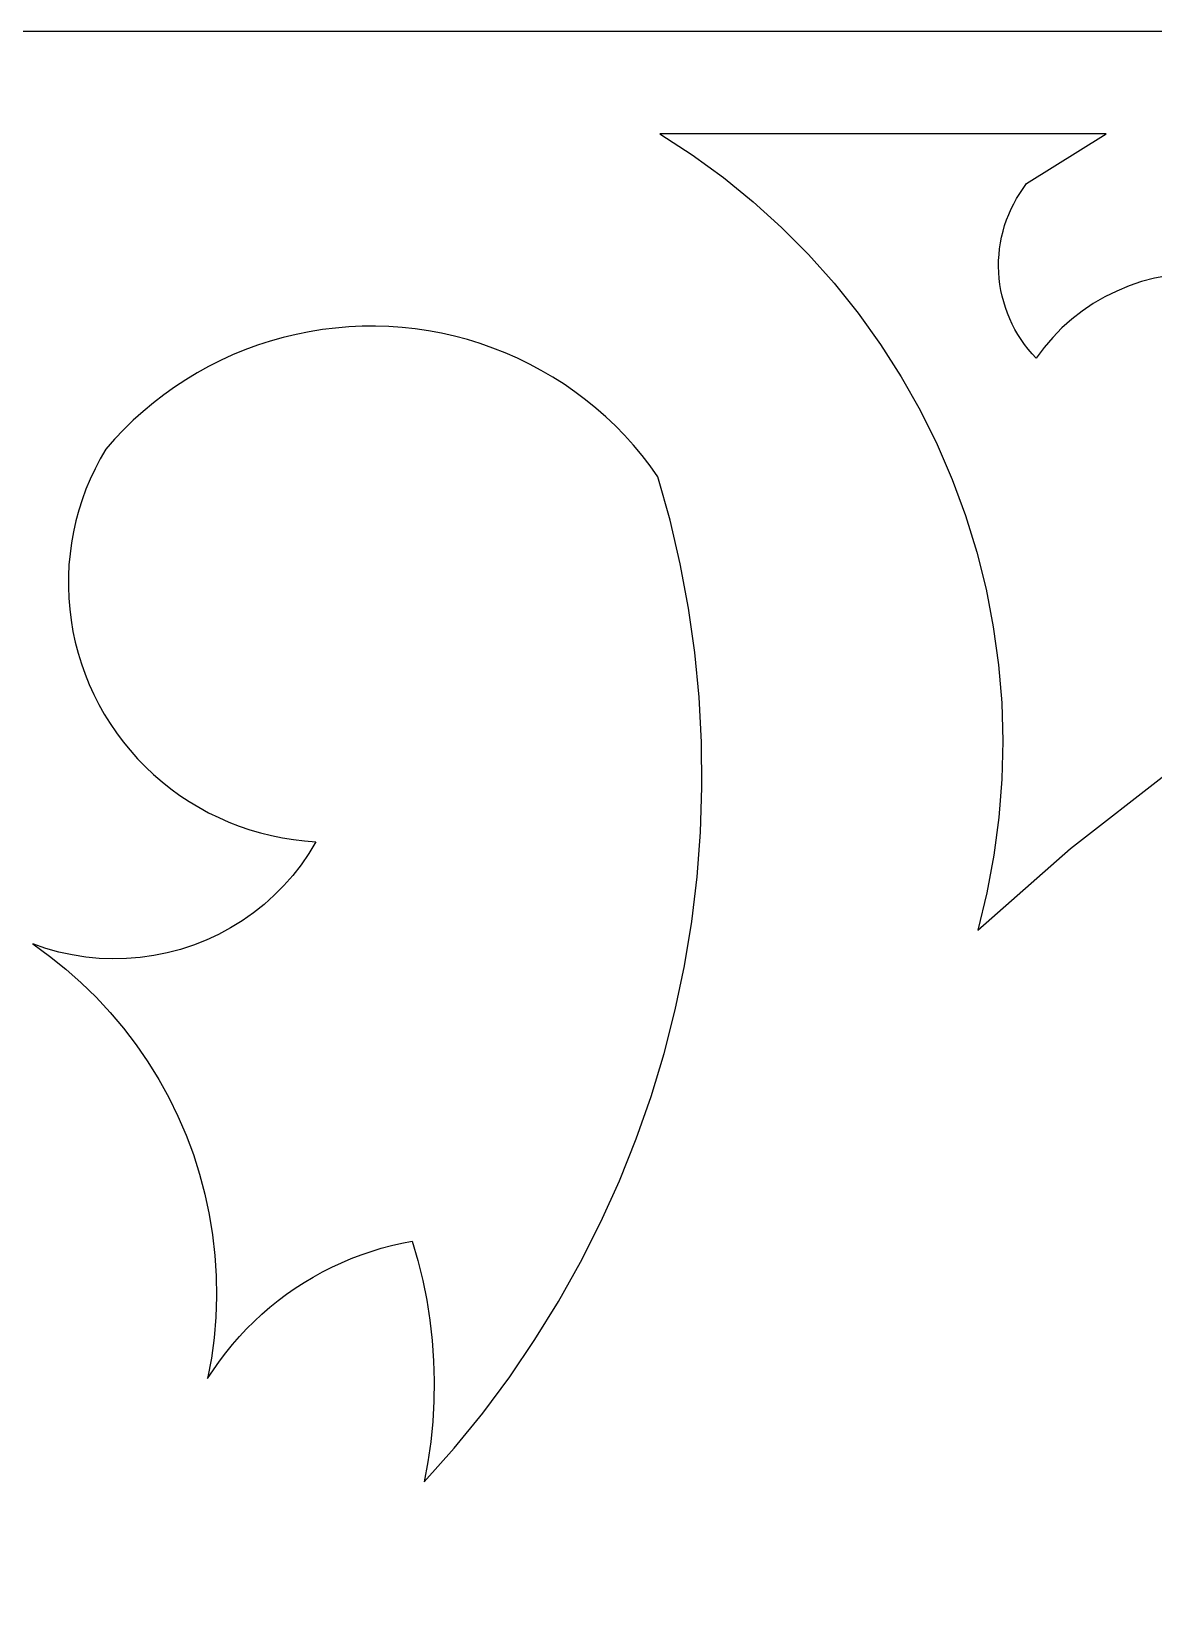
# Model space of a CAD drawing. Header units: centimetres. Extents: x -2.18 to 2.18, y -4.26 to 4.26.
# Drawn here: x -0.723 to 0.701, y 2.28 to 4.261 of the extents above; entities that cross this region are included whole.
import ezdxf

# ---------------------------------------------------------------- set-up
doc = ezdxf.new("R2010")
doc.units = ezdxf.units.CM
doc.header["$MEASUREMENT"] = 0
doc.layers.add('Layer 1', color=7, linetype='Continuous')

msp = doc.modelspace()

# ---------------------------------------------------------------- linework, layer by layer
at = {"layer": 'Layer 1', "color": 242}
for points, knots in [([(2.17582, -4.26054), (2.17582, -4.26054), (2.17582, 4.26053), (2.17582, 4.26053), (2.17582, 4.26053), (2.17582, 4.26053), (-2.17581, 4.26053), (-2.17581, 4.26053), (-2.17581, 4.26053), (-2.17581, 4.26053), (-2.17581, -4.26054), (-2.17581, -4.26054), (-2.17581, -4.26054), (-2.17581, -4.26054), (2.17582, -4.26054), (2.17582, -4.26054)], [0, 0, 0, 0, 0.2, 0.2, 0.2, 0.2, 0.4, 0.4, 0.4, 0.4, 0.6, 0.6, 0.6, 0.6, 1, 1, 1, 1]), ([(0.71875, 3.32085), (0.71875, 3.32085), (0.59518, 3.22433), (0.59518, 3.22433), (0.59518, 3.22433), (0.59518, 3.22433), (0.4774, 3.12094), (0.4774, 3.12094), (0.4774, 3.12094), (0.4774, 3.12094), (0.48896, 3.16818), (0.48896, 3.16818), (0.48896, 3.16818), (0.48896, 3.16818), (0.49792, 3.21587), (0.49792, 3.21587), (0.49792, 3.21587), (0.49792, 3.21587), (0.5043, 3.26389), (0.5043, 3.26389), (0.5043, 3.26389), (0.5043, 3.26389), (0.50811, 3.31214), (0.50811, 3.31214), (0.50811, 3.31214), (0.50811, 3.31214), (0.50929, 3.36054), (0.50929, 3.36054), (0.50929, 3.36054), (0.50929, 3.36054), (0.50785, 3.40895), (0.50785, 3.40895), (0.50785, 3.40895), (0.50785, 3.40895), (0.5038, 3.45729), (0.5038, 3.45729), (0.5038, 3.45729), (0.5038, 3.45729), (0.49714, 3.50545), (0.49714, 3.50545), (0.49714, 3.50545), (0.49714, 3.50545), (0.48787, 3.55319), (0.48787, 3.55319), (0.48787, 3.55319), (0.48787, 3.55319), (0.47608, 3.60026), (0.47608, 3.60026), (0.47608, 3.60026), (0.47608, 3.60026), (0.46179, 3.64658), (0.46179, 3.64658), (0.46179, 3.64658), (0.46179, 3.64658), (0.44504, 3.69204), (0.44504, 3.69204), (0.44504, 3.69204), (0.44504, 3.69204), (0.42586, 3.73655), (0.42586, 3.73655), (0.42586, 3.73655), (0.42586, 3.73655), (0.40428, 3.78002), (0.40428, 3.78002), (0.40428, 3.78002), (0.40428, 3.78002), (0.38037, 3.82234), (0.38037, 3.82234), (0.38037, 3.82234), (0.38037, 3.82234), (0.35412, 3.86342), (0.35412, 3.86342), (0.35412, 3.86342), (0.35412, 3.86342), (0.32571, 3.90304), (0.32571, 3.90304), (0.32571, 3.90304), (0.32571, 3.90304), (0.29526, 3.94103), (0.29526, 3.94103), (0.29526, 3.94103), (0.29526, 3.94103), (0.26287, 3.97729), (0.26287, 3.97729), (0.26287, 3.97729), (0.26287, 3.97729), (0.22858, 4.01176), (0.22858, 4.01176), (0.22858, 4.01176), (0.22858, 4.01176), (0.19249, 4.04438), (0.19249, 4.04438), (0.19249, 4.04438), (0.19249, 4.04438), (0.15468, 4.07506), (0.15468, 4.07506), (0.15468, 4.07506), (0.15468, 4.07506), (0.1152, 4.10373), (0.1152, 4.10373), (0.1152, 4.10373), (0.1152, 4.10373), (0.07414, 4.13032), (0.07414, 4.13032), (0.07414, 4.13032), (0.07414, 4.13032), (0.64045, 4.13032), (0.64045, 4.13032), (0.64045, 4.13032), (0.64045, 4.13032), (0.53941, 4.06748), (0.53941, 4.06748), (0.53941, 4.06748), (0.53941, 4.06748), (0.53484, 4.06134), (0.53484, 4.06134), (0.53484, 4.06134), (0.53484, 4.06134), (0.53061, 4.05503), (0.53061, 4.05503), (0.53061, 4.05503), (0.53061, 4.05503), (0.52667, 4.04856), (0.52667, 4.04856), (0.52667, 4.04856), (0.52667, 4.04856), (0.52302, 4.04194), (0.52302, 4.04194), (0.52302, 4.04194), (0.52302, 4.04194), (0.51967, 4.03518), (0.51967, 4.03518), (0.51967, 4.03518), (0.51967, 4.03518), (0.51665, 4.02828), (0.51665, 4.02828), (0.51665, 4.02828), (0.51665, 4.02828), (0.51392, 4.02128), (0.51392, 4.02128), (0.51392, 4.02128), (0.51392, 4.02128), (0.51152, 4.01416), (0.51152, 4.01416), (0.51152, 4.01416), (0.51152, 4.01416), (0.50942, 4.00694), (0.50942, 4.00694), (0.50942, 4.00694), (0.50942, 4.00694), (0.50768, 3.99963), (0.50768, 3.99963), (0.50768, 3.99963), (0.50768, 3.99963), (0.50624, 3.99225), (0.50624, 3.99225), (0.50624, 3.99225), (0.50624, 3.99225), (0.50512, 3.9848), (0.50512, 3.9848), (0.50512, 3.9848), (0.50512, 3.9848), (0.50436, 3.9773), (0.50436, 3.9773), (0.50436, 3.9773), (0.50436, 3.9773), (0.5039, 3.96975), (0.5039, 3.96975), (0.5039, 3.96975), (0.5039, 3.96975), (0.5038, 3.96216), (0.5038, 3.96216), (0.5038, 3.96216), (0.5038, 3.96216), (0.50407, 3.95455), (0.50407, 3.95455), (0.50407, 3.95455), (0.50407, 3.95455), (0.50462, 3.94697), (0.50462, 3.94697), (0.50462, 3.94697), (0.50462, 3.94697), (0.50554, 3.93945), (0.50554, 3.93945), (0.50554, 3.93945), (0.50554, 3.93945), (0.50683, 3.93198), (0.50683, 3.93198), (0.50683, 3.93198), (0.50683, 3.93198), (0.5084, 3.92461), (0.5084, 3.92461), (0.5084, 3.92461), (0.5084, 3.92461), (0.51031, 3.91732), (0.51031, 3.91732), (0.51031, 3.91732), (0.51031, 3.91732), (0.51254, 3.91013), (0.51254, 3.91013), (0.51254, 3.91013), (0.51254, 3.91013), (0.51507, 3.90306), (0.51507, 3.90306), (0.51507, 3.90306), (0.51507, 3.90306), (0.51793, 3.8961), (0.51793, 3.8961), (0.51793, 3.8961), (0.51793, 3.8961), (0.52111, 3.88928), (0.52111, 3.88928), (0.52111, 3.88928), (0.52111, 3.88928), (0.52456, 3.8826), (0.52456, 3.8826), (0.52456, 3.8826), (0.52456, 3.8826), (0.52834, 3.87608), (0.52834, 3.87608), (0.52834, 3.87608), (0.52834, 3.87608), (0.53238, 3.8697), (0.53238, 3.8697), (0.53238, 3.8697), (0.53238, 3.8697), (0.53672, 3.86351), (0.53672, 3.86351), (0.53672, 3.86351), (0.53672, 3.86351), (0.54135, 3.85751), (0.54135, 3.85751), (0.54135, 3.85751), (0.54135, 3.85751), (0.54627, 3.85169), (0.54627, 3.85169), (0.54627, 3.85169), (0.54627, 3.85169), (0.55147, 3.84607), (0.55147, 3.84607), (0.55147, 3.84607), (0.55147, 3.84607), (0.56151, 3.85959), (0.56151, 3.85959), (0.56151, 3.85959), (0.56151, 3.85959), (0.57245, 3.87236), (0.57245, 3.87236), (0.57245, 3.87236), (0.57245, 3.87236), (0.58421, 3.88435), (0.58421, 3.88435), (0.58421, 3.88435), (0.58421, 3.88435), (0.59673, 3.89551), (0.59673, 3.89551), (0.59673, 3.89551), (0.59673, 3.89551), (0.60996, 3.90582), (0.60996, 3.90582), (0.60996, 3.90582), (0.60996, 3.90582), (0.62389, 3.91523), (0.62389, 3.91523), (0.62389, 3.91523), (0.62389, 3.91523), (0.63847, 3.9237), (0.63847, 3.9237), (0.63847, 3.9237), (0.63847, 3.9237), (0.65365, 3.93121), (0.65365, 3.93121), (0.65365, 3.93121), (0.65365, 3.93121), (0.66929, 3.93768), (0.66929, 3.93768), (0.66929, 3.93768), (0.66929, 3.93768), (0.68528, 3.94306), (0.68528, 3.94306), (0.68528, 3.94306), (0.68528, 3.94306), (0.70157, 3.94737), (0.70157, 3.94737), (0.70157, 3.94737), (0.70157, 3.94737), (0.71813, 3.95057), (0.71813, 3.95057), (0.71813, 3.95057), (0.71813, 3.95057), (0.73481, 3.95267), (0.73481, 3.95267), (0.73481, 3.95267), (0.73481, 3.95267), (0.75166, 3.95364), (0.75166, 3.95364), (0.75166, 3.95364), (0.75166, 3.95364), (0.76855, 3.95349), (0.76855, 3.95349), (0.76855, 3.95349), (0.76855, 3.95349), (0.78546, 3.95221), (0.78546, 3.95221), (0.78546, 3.95221), (0.78546, 3.95221), (0.80225, 3.94979), (0.80225, 3.94979), (0.80225, 3.94979), (0.80225, 3.94979), (0.81877, 3.94627), (0.81877, 3.94627), (0.81877, 3.94627), (0.81877, 3.94627), (0.835, 3.94166), (0.835, 3.94166), (0.835, 3.94166), (0.835, 3.94166), (0.85083, 3.93599), (0.85083, 3.93599), (0.85083, 3.93599), (0.85083, 3.93599), (0.86627, 3.92928), (0.86627, 3.92928), (0.86627, 3.92928), (0.86627, 3.92928), (0.88121, 3.92155), (0.88121, 3.92155), (0.88121, 3.92155), (0.88121, 3.92155), (0.89563, 3.91282), (0.89563, 3.91282), (0.89563, 3.91282), (0.89563, 3.91282), (0.90946, 3.90311), (0.90946, 3.90311), (0.90946, 3.90311), (0.90946, 3.90311), (0.9226, 3.88426), (0.9226, 3.88426), (0.9226, 3.88426), (0.9226, 3.88426), (0.93449, 3.86469), (0.93449, 3.86469), (0.93449, 3.86469), (0.93449, 3.86469), (0.94506, 3.84444), (0.94506, 3.84444), (0.94506, 3.84444), (0.94506, 3.84444), (0.95433, 3.82361), (0.95433, 3.82361), (0.95433, 3.82361), (0.95433, 3.82361), (0.96224, 3.80223), (0.96224, 3.80223), (0.96224, 3.80223), (0.96224, 3.80223), (0.96878, 3.78038), (0.96878, 3.78038), (0.96878, 3.78038), (0.96878, 3.78038), (0.97393, 3.75812), (0.97393, 3.75812), (0.97393, 3.75812), (0.97393, 3.75812), (0.97765, 3.73551), (0.97765, 3.73551), (0.97765, 3.73551), (0.97765, 3.73551), (0.97991, 3.71271), (0.97991, 3.71271), (0.97991, 3.71271), (0.97991, 3.71271), (0.9807, 3.68989), (0.9807, 3.68989), (0.9807, 3.68989), (0.9807, 3.68989), (0.98005, 3.6671), (0.98005, 3.6671), (0.98005, 3.6671), (0.98005, 3.6671), (0.97794, 3.64443), (0.97794, 3.64443), (0.97794, 3.64443), (0.97794, 3.64443), (0.9744, 3.62193), (0.9744, 3.62193), (0.9744, 3.62193), (0.9744, 3.62193), (0.9694, 3.59968), (0.9694, 3.59968), (0.9694, 3.59968), (0.9694, 3.59968), (0.963, 3.57774), (0.963, 3.57774), (0.963, 3.57774), (0.963, 3.57774), (0.95518, 3.55618), (0.95518, 3.55618), (0.95518, 3.55618), (0.95518, 3.55618), (0.94602, 3.53517), (0.94602, 3.53517), (0.94602, 3.53517), (0.94602, 3.53517), (0.93554, 3.51482), (0.93554, 3.51482), (0.93554, 3.51482), (0.93554, 3.51482), (0.92378, 3.49522), (0.92378, 3.49522), (0.92378, 3.49522), (0.92378, 3.49522), (0.91084, 3.4764), (0.91084, 3.4764), (0.91084, 3.4764), (0.91084, 3.4764), (0.89671, 3.45844), (0.89671, 3.45844), (0.89671, 3.45844), (0.89671, 3.45844), (0.88147, 3.44138), (0.88147, 3.44138), (0.88147, 3.44138), (0.88147, 3.44138), (0.86515, 3.42527), (0.86515, 3.42527), (0.86515, 3.42527), (0.86515, 3.42527), (0.84774, 3.41018), (0.84774, 3.41018), (0.84774, 3.41018), (0.84774, 3.41018), (0.71875, 3.32085), (0.71875, 3.32085)], [0, 0, 0, 0, 0.0090909, 0.0090909, 0.0090909, 0.0090909, 0.0181818, 0.0181818, 0.0181818, 0.0181818, 0.0272727, 0.0272727, 0.0272727, 0.0272727, 0.0363636, 0.0363636, 0.0363636, 0.0363636, 0.0454545, 0.0454545, 0.0454545, 0.0454545, 0.0545455, 0.0545455, 0.0545455, 0.0545455, 0.0636364, 0.0636364, 0.0636364, 0.0636364, 0.0727273, 0.0727273, 0.0727273, 0.0727273, 0.0818182, 0.0818182, 0.0818182, 0.0818182, 0.0909091, 0.0909091, 0.0909091, 0.0909091, 0.1, 0.1, 0.1, 0.1, 0.1090909, 0.1090909, 0.1090909, 0.1090909, 0.1181818, 0.1181818, 0.1181818, 0.1181818, 0.1272727, 0.1272727, 0.1272727, 0.1272727, 0.1363636, 0.1363636, 0.1363636, 0.1363636, 0.1454545, 0.1454545, 0.1454545, 0.1454545, 0.1545455, 0.1545455, 0.1545455, 0.1545455, 0.1636364, 0.1636364, 0.1636364, 0.1636364, 0.1727273, 0.1727273, 0.1727273, 0.1727273, 0.1818182, 0.1818182, 0.1818182, 0.1818182, 0.1909091, 0.1909091, 0.1909091, 0.1909091, 0.2, 0.2, 0.2, 0.2, 0.2090909, 0.2090909, 0.2090909, 0.2090909, 0.2181818, 0.2181818, 0.2181818, 0.2181818, 0.2272727, 0.2272727, 0.2272727, 0.2272727, 0.2363636, 0.2363636, 0.2363636, 0.2363636, 0.2454545, 0.2454545, 0.2454545, 0.2454545, 0.2545455, 0.2545455, 0.2545455, 0.2545455, 0.2636364, 0.2636364, 0.2636364, 0.2636364, 0.2727273, 0.2727273, 0.2727273, 0.2727273, 0.2818182, 0.2818182, 0.2818182, 0.2818182, 0.2909091, 0.2909091, 0.2909091, 0.2909091, 0.3, 0.3, 0.3, 0.3, 0.3090909, 0.3090909, 0.3090909, 0.3090909, 0.3181818, 0.3181818, 0.3181818, 0.3181818, 0.3272727, 0.3272727, 0.3272727, 0.3272727, 0.3363636, 0.3363636, 0.3363636, 0.3363636, 0.3454545, 0.3454545, 0.3454545, 0.3454545, 0.3545455, 0.3545455, 0.3545455, 0.3545455, 0.3636364, 0.3636364, 0.3636364, 0.3636364, 0.3727273, 0.3727273, 0.3727273, 0.3727273, 0.3818182, 0.3818182, 0.3818182, 0.3818182, 0.3909091, 0.3909091, 0.3909091, 0.3909091, 0.4, 0.4, 0.4, 0.4, 0.4090909, 0.4090909, 0.4090909, 0.4090909, 0.4181818, 0.4181818, 0.4181818, 0.4181818, 0.4272727, 0.4272727, 0.4272727, 0.4272727, 0.4363636, 0.4363636, 0.4363636, 0.4363636, 0.4454545, 0.4454545, 0.4454545, 0.4454545, 0.4545455, 0.4545455, 0.4545455, 0.4545455, 0.4636364, 0.4636364, 0.4636364, 0.4636364, 0.4727273, 0.4727273, 0.4727273, 0.4727273, 0.4818182, 0.4818182, 0.4818182, 0.4818182, 0.4909091, 0.4909091, 0.4909091, 0.4909091, 0.5, 0.5, 0.5, 0.5, 0.5090909, 0.5090909, 0.5090909, 0.5090909, 0.5181818, 0.5181818, 0.5181818, 0.5181818, 0.5272727, 0.5272727, 0.5272727, 0.5272727, 0.5363636, 0.5363636, 0.5363636, 0.5363636, 0.5454545, 0.5454545, 0.5454545, 0.5454545, 0.5545455, 0.5545455, 0.5545455, 0.5545455, 0.5636364, 0.5636364, 0.5636364, 0.5636364, 0.5727273, 0.5727273, 0.5727273, 0.5727273, 0.5818182, 0.5818182, 0.5818182, 0.5818182, 0.5909091, 0.5909091, 0.5909091, 0.5909091, 0.6, 0.6, 0.6, 0.6, 0.6090909, 0.6090909, 0.6090909, 0.6090909, 0.6181818, 0.6181818, 0.6181818, 0.6181818, 0.6272727, 0.6272727, 0.6272727, 0.6272727, 0.6363636, 0.6363636, 0.6363636, 0.6363636, 0.6454545, 0.6454545, 0.6454545, 0.6454545, 0.6545455, 0.6545455, 0.6545455, 0.6545455, 0.6636364, 0.6636364, 0.6636364, 0.6636364, 0.6727273, 0.6727273, 0.6727273, 0.6727273, 0.6818182, 0.6818182, 0.6818182, 0.6818182, 0.6909091, 0.6909091, 0.6909091, 0.6909091, 0.7, 0.7, 0.7, 0.7, 0.7090909, 0.7090909, 0.7090909, 0.7090909, 0.7181818, 0.7181818, 0.7181818, 0.7181818, 0.7272727, 0.7272727, 0.7272727, 0.7272727, 0.7363636, 0.7363636, 0.7363636, 0.7363636, 0.7454545, 0.7454545, 0.7454545, 0.7454545, 0.7545455, 0.7545455, 0.7545455, 0.7545455, 0.7636364, 0.7636364, 0.7636364, 0.7636364, 0.7727273, 0.7727273, 0.7727273, 0.7727273, 0.7818182, 0.7818182, 0.7818182, 0.7818182, 0.7909091, 0.7909091, 0.7909091, 0.7909091, 0.8, 0.8, 0.8, 0.8, 0.8090909, 0.8090909, 0.8090909, 0.8090909, 0.8181818, 0.8181818, 0.8181818, 0.8181818, 0.8272727, 0.8272727, 0.8272727, 0.8272727, 0.8363636, 0.8363636, 0.8363636, 0.8363636, 0.8454545, 0.8454545, 0.8454545, 0.8454545, 0.8545455, 0.8545455, 0.8545455, 0.8545455, 0.8636364, 0.8636364, 0.8636364, 0.8636364, 0.8727273, 0.8727273, 0.8727273, 0.8727273, 0.8818182, 0.8818182, 0.8818182, 0.8818182, 0.8909091, 0.8909091, 0.8909091, 0.8909091, 0.9, 0.9, 0.9, 0.9, 0.9090909, 0.9090909, 0.9090909, 0.9090909, 0.9181818, 0.9181818, 0.9181818, 0.9181818, 0.9272727, 0.9272727, 0.9272727, 0.9272727, 0.9363636, 0.9363636, 0.9363636, 0.9363636, 0.9454545, 0.9454545, 0.9454545, 0.9454545, 0.9545455, 0.9545455, 0.9545455, 0.9545455, 0.9636364, 0.9636364, 0.9636364, 0.9636364, 0.9727273, 0.9727273, 0.9727273, 0.9727273, 0.9818182, 0.9818182, 0.9818182, 0.9818182, 1, 1, 1, 1]), ([(0.09352, 3.01977), (0.09352, 3.01977), (0.07943, 2.9646), (0.07943, 2.9646), (0.07943, 2.9646), (0.07943, 2.9646), (0.06291, 2.91005), (0.06291, 2.91005), (0.06291, 2.91005), (0.06291, 2.91005), (0.04405, 2.8562), (0.04405, 2.8562), (0.04405, 2.8562), (0.04405, 2.8562), (0.02283, 2.80314), (0.02283, 2.80314), (0.02283, 2.80314), (0.02283, 2.80314), (-0.00068, 2.75104), (-0.00068, 2.75104), (-0.00068, 2.75104), (-0.00068, 2.75104), (-0.0264, 2.70005), (-0.0264, 2.70005), (-0.0264, 2.70005), (-0.0264, 2.70005), (-0.05429, 2.65027), (-0.05429, 2.65027), (-0.05429, 2.65027), (-0.05429, 2.65027), (-0.08431, 2.60173), (-0.08431, 2.60173), (-0.08431, 2.60173), (-0.08431, 2.60173), (-0.1164, 2.55452), (-0.1164, 2.55452), (-0.1164, 2.55452), (-0.1164, 2.55452), (-0.15053, 2.5087), (-0.15053, 2.5087), (-0.15053, 2.5087), (-0.15053, 2.5087), (-0.18663, 2.46434), (-0.18663, 2.46434), (-0.18663, 2.46434), (-0.18663, 2.46434), (-0.22469, 2.42152), (-0.22469, 2.42152), (-0.22469, 2.42152), (-0.22469, 2.42152), (-0.22003, 2.44682), (-0.22003, 2.44682), (-0.22003, 2.44682), (-0.22003, 2.44682), (-0.21645, 2.4723), (-0.21645, 2.4723), (-0.21645, 2.4723), (-0.21645, 2.4723), (-0.21395, 2.4979), (-0.21395, 2.4979), (-0.21395, 2.4979), (-0.21395, 2.4979), (-0.21251, 2.52359), (-0.21251, 2.52359), (-0.21251, 2.52359), (-0.21251, 2.52359), (-0.21218, 2.54933), (-0.21218, 2.54933), (-0.21218, 2.54933), (-0.21218, 2.54933), (-0.2129, 2.57504), (-0.2129, 2.57504), (-0.2129, 2.57504), (-0.2129, 2.57504), (-0.21474, 2.6007), (-0.21474, 2.6007), (-0.21474, 2.6007), (-0.21474, 2.6007), (-0.21763, 2.62627), (-0.21763, 2.62627), (-0.21763, 2.62627), (-0.21763, 2.62627), (-0.22164, 2.6517), (-0.22164, 2.6517), (-0.22164, 2.6517), (-0.22164, 2.6517), (-0.22667, 2.67692), (-0.22667, 2.67692), (-0.22667, 2.67692), (-0.22667, 2.67692), (-0.23281, 2.70192), (-0.23281, 2.70192), (-0.23281, 2.70192), (-0.23281, 2.70192), (-0.23997, 2.72666), (-0.23997, 2.72666), (-0.23997, 2.72666), (-0.23997, 2.72666), (-0.25317, 2.7241), (-0.25317, 2.7241), (-0.25317, 2.7241), (-0.25317, 2.7241), (-0.26628, 2.72108), (-0.26628, 2.72108), (-0.26628, 2.72108), (-0.26628, 2.72108), (-0.27928, 2.71761), (-0.27928, 2.71761), (-0.27928, 2.71761), (-0.27928, 2.71761), (-0.29213, 2.71369), (-0.29213, 2.71369), (-0.29213, 2.71369), (-0.29213, 2.71369), (-0.30484, 2.70933), (-0.30484, 2.70933), (-0.30484, 2.70933), (-0.30484, 2.70933), (-0.31739, 2.70454), (-0.31739, 2.70454), (-0.31739, 2.70454), (-0.31739, 2.70454), (-0.32977, 2.6993), (-0.32977, 2.6993), (-0.32977, 2.6993), (-0.32977, 2.6993), (-0.34199, 2.69364), (-0.34199, 2.69364), (-0.34199, 2.69364), (-0.34199, 2.69364), (-0.35398, 2.68756), (-0.35398, 2.68756), (-0.35398, 2.68756), (-0.35398, 2.68756), (-0.36574, 2.68107), (-0.36574, 2.68107), (-0.36574, 2.68107), (-0.36574, 2.68107), (-0.37723, 2.67418), (-0.37723, 2.67418), (-0.37723, 2.67418), (-0.37723, 2.67418), (-0.3885, 2.6669), (-0.3885, 2.6669), (-0.3885, 2.6669), (-0.3885, 2.6669), (-0.3995, 2.65924), (-0.3995, 2.65924), (-0.3995, 2.65924), (-0.3995, 2.65924), (-0.41024, 2.65119), (-0.41024, 2.65119), (-0.41024, 2.65119), (-0.41024, 2.65119), (-0.42069, 2.64278), (-0.42069, 2.64278), (-0.42069, 2.64278), (-0.42069, 2.64278), (-0.43084, 2.634), (-0.43084, 2.634), (-0.43084, 2.634), (-0.43084, 2.634), (-0.44066, 2.62488), (-0.44066, 2.62488), (-0.44066, 2.62488), (-0.44066, 2.62488), (-0.45015, 2.61542), (-0.45015, 2.61542), (-0.45015, 2.61542), (-0.45015, 2.61542), (-0.45932, 2.60565), (-0.45932, 2.60565), (-0.45932, 2.60565), (-0.45932, 2.60565), (-0.46812, 2.59557), (-0.46812, 2.59557), (-0.46812, 2.59557), (-0.46812, 2.59557), (-0.47653, 2.5852), (-0.47653, 2.5852), (-0.47653, 2.5852), (-0.47653, 2.5852), (-0.48461, 2.57453), (-0.48461, 2.57453), (-0.48461, 2.57453), (-0.48461, 2.57453), (-0.4923, 2.56358), (-0.4923, 2.56358), (-0.4923, 2.56358), (-0.4923, 2.56358), (-0.49962, 2.55236), (-0.49962, 2.55236), (-0.49962, 2.55236), (-0.49962, 2.55236), (-0.49486, 2.57818), (-0.49486, 2.57818), (-0.49486, 2.57818), (-0.49486, 2.57818), (-0.49138, 2.60414), (-0.49138, 2.60414), (-0.49138, 2.60414), (-0.49138, 2.60414), (-0.48921, 2.63022), (-0.48921, 2.63022), (-0.48921, 2.63022), (-0.48921, 2.63022), (-0.48829, 2.65635), (-0.48829, 2.65635), (-0.48829, 2.65635), (-0.48829, 2.65635), (-0.48865, 2.68249), (-0.48865, 2.68249), (-0.48865, 2.68249), (-0.48865, 2.68249), (-0.49032, 2.7086), (-0.49032, 2.7086), (-0.49032, 2.7086), (-0.49032, 2.7086), (-0.49325, 2.73464), (-0.49325, 2.73464), (-0.49325, 2.73464), (-0.49325, 2.73464), (-0.49748, 2.76054), (-0.49748, 2.76054), (-0.49748, 2.76054), (-0.49748, 2.76054), (-0.50297, 2.78621), (-0.50297, 2.78621), (-0.50297, 2.78621), (-0.50297, 2.78621), (-0.50974, 2.81154), (-0.50974, 2.81154), (-0.50974, 2.81154), (-0.50974, 2.81154), (-0.51769, 2.83648), (-0.51769, 2.83648), (-0.51769, 2.83648), (-0.51769, 2.83648), (-0.52688, 2.861), (-0.52688, 2.861), (-0.52688, 2.861), (-0.52688, 2.861), (-0.53723, 2.88504), (-0.53723, 2.88504), (-0.53723, 2.88504), (-0.53723, 2.88504), (-0.54879, 2.90857), (-0.54879, 2.90857), (-0.54879, 2.90857), (-0.54879, 2.90857), (-0.56147, 2.93155), (-0.56147, 2.93155), (-0.56147, 2.93155), (-0.56147, 2.93155), (-0.5753, 2.95391), (-0.5753, 2.95391), (-0.5753, 2.95391), (-0.5753, 2.95391), (-0.59024, 2.9756), (-0.59024, 2.9756), (-0.59024, 2.9756), (-0.59024, 2.9756), (-0.60617, 2.99648), (-0.60617, 2.99648), (-0.60617, 2.99648), (-0.60617, 2.99648), (-0.62312, 3.01656), (-0.62312, 3.01656), (-0.62312, 3.01656), (-0.62312, 3.01656), (-0.64099, 3.03579), (-0.64099, 3.03579), (-0.64099, 3.03579), (-0.64099, 3.03579), (-0.65981, 3.05412), (-0.65981, 3.05412), (-0.65981, 3.05412), (-0.65981, 3.05412), (-0.67949, 3.07155), (-0.67949, 3.07155), (-0.67949, 3.07155), (-0.67949, 3.07155), (-0.70005, 3.08802), (-0.70005, 3.08802), (-0.70005, 3.08802), (-0.70005, 3.08802), (-0.72143, 3.10351), (-0.72143, 3.10351), (-0.72143, 3.10351), (-0.72143, 3.10351), (-0.70497, 3.09784), (-0.70497, 3.09784), (-0.70497, 3.09784), (-0.70497, 3.09784), (-0.68829, 3.09317), (-0.68829, 3.09317), (-0.68829, 3.09317), (-0.68829, 3.09317), (-0.67134, 3.08949), (-0.67134, 3.08949), (-0.67134, 3.08949), (-0.67134, 3.08949), (-0.65423, 3.08682), (-0.65423, 3.08682), (-0.65423, 3.08682), (-0.65423, 3.08682), (-0.63698, 3.08515), (-0.63698, 3.08515), (-0.63698, 3.08515), (-0.63698, 3.08515), (-0.61967, 3.0845), (-0.61967, 3.0845), (-0.61967, 3.0845), (-0.61967, 3.0845), (-0.6023, 3.08488), (-0.6023, 3.08488), (-0.6023, 3.08488), (-0.6023, 3.08488), (-0.58495, 3.08627), (-0.58495, 3.08627), (-0.58495, 3.08627), (-0.58495, 3.08627), (-0.56771, 3.08869), (-0.56771, 3.08869), (-0.56771, 3.08869), (-0.56771, 3.08869), (-0.5507, 3.09212), (-0.5507, 3.09212), (-0.5507, 3.09212), (-0.5507, 3.09212), (-0.53395, 3.09653), (-0.53395, 3.09653), (-0.53395, 3.09653), (-0.53395, 3.09653), (-0.51749, 3.10191), (-0.51749, 3.10191), (-0.51749, 3.10191), (-0.51749, 3.10191), (-0.50139, 3.10825), (-0.50139, 3.10825), (-0.50139, 3.10825), (-0.50139, 3.10825), (-0.48569, 3.11553), (-0.48569, 3.11553), (-0.48569, 3.11553), (-0.48569, 3.11553), (-0.47045, 3.12374), (-0.47045, 3.12374), (-0.47045, 3.12374), (-0.47045, 3.12374), (-0.45564, 3.13285), (-0.45564, 3.13285), (-0.45564, 3.13285), (-0.45564, 3.13285), (-0.44145, 3.14282), (-0.44145, 3.14282), (-0.44145, 3.14282), (-0.44145, 3.14282), (-0.42788, 3.15359), (-0.42788, 3.15359), (-0.42788, 3.15359), (-0.42788, 3.15359), (-0.41504, 3.1651), (-0.41504, 3.1651), (-0.41504, 3.1651), (-0.41504, 3.1651), (-0.40289, 3.17735), (-0.40289, 3.17735), (-0.40289, 3.17735), (-0.40289, 3.17735), (-0.39152, 3.19029), (-0.39152, 3.19029), (-0.39152, 3.19029), (-0.39152, 3.19029), (-0.38091, 3.20389), (-0.38091, 3.20389), (-0.38091, 3.20389), (-0.38091, 3.20389), (-0.37112, 3.2181), (-0.37112, 3.2181), (-0.37112, 3.2181), (-0.37112, 3.2181), (-0.36219, 3.23292), (-0.36219, 3.23292), (-0.36219, 3.23292), (-0.36219, 3.23292), (-0.37651, 3.23397), (-0.37651, 3.23397), (-0.37651, 3.23397), (-0.37651, 3.23397), (-0.3907, 3.23564), (-0.3907, 3.23564), (-0.3907, 3.23564), (-0.3907, 3.23564), (-0.40476, 3.2379), (-0.40476, 3.2379), (-0.40476, 3.2379), (-0.40476, 3.2379), (-0.41868, 3.24075), (-0.41868, 3.24075), (-0.41868, 3.24075), (-0.41868, 3.24075), (-0.43248, 3.24419), (-0.43248, 3.24419), (-0.43248, 3.24419), (-0.43248, 3.24419), (-0.44605, 3.2482), (-0.44605, 3.2482), (-0.44605, 3.2482), (-0.44605, 3.2482), (-0.45945, 3.25278), (-0.45945, 3.25278), (-0.45945, 3.25278), (-0.45945, 3.25278), (-0.47262, 3.25792), (-0.47262, 3.25792), (-0.47262, 3.25792), (-0.47262, 3.25792), (-0.48556, 3.26361), (-0.48556, 3.26361), (-0.48556, 3.26361), (-0.48556, 3.26361), (-0.49827, 3.26984), (-0.49827, 3.26984), (-0.49827, 3.26984), (-0.49827, 3.26984), (-0.51069, 3.27662), (-0.51069, 3.27662), (-0.51069, 3.27662), (-0.51069, 3.27662), (-0.52284, 3.28392), (-0.52284, 3.28392), (-0.52284, 3.28392), (-0.52284, 3.28392), (-0.53467, 3.29175), (-0.53467, 3.29175), (-0.53467, 3.29175), (-0.53467, 3.29175), (-0.54616, 3.3001), (-0.54616, 3.3001), (-0.54616, 3.3001), (-0.54616, 3.3001), (-0.55733, 3.30895), (-0.55733, 3.30895), (-0.55733, 3.30895), (-0.55733, 3.30895), (-0.56814, 3.31829), (-0.56814, 3.31829), (-0.56814, 3.31829), (-0.56814, 3.31829), (-0.57852, 3.3281), (-0.57852, 3.3281), (-0.57852, 3.3281), (-0.57852, 3.3281), (-0.58844, 3.33831), (-0.58844, 3.33831), (-0.58844, 3.33831), (-0.58844, 3.33831), (-0.59786, 3.3489), (-0.59786, 3.3489), (-0.59786, 3.3489), (-0.59786, 3.3489), (-0.60683, 3.35986), (-0.60683, 3.35986), (-0.60683, 3.35986), (-0.60683, 3.35986), (-0.61527, 3.37117), (-0.61527, 3.37117), (-0.61527, 3.37117), (-0.61527, 3.37117), (-0.62322, 3.3828), (-0.62322, 3.3828), (-0.62322, 3.3828), (-0.62322, 3.3828), (-0.63064, 3.39476), (-0.63064, 3.39476), (-0.63064, 3.39476), (-0.63064, 3.39476), (-0.63754, 3.40701), (-0.63754, 3.40701), (-0.63754, 3.40701), (-0.63754, 3.40701), (-0.64391, 3.41955), (-0.64391, 3.41955), (-0.64391, 3.41955), (-0.64391, 3.41955), (-0.64976, 3.43235), (-0.64976, 3.43235), (-0.64976, 3.43235), (-0.64976, 3.43235), (-0.65502, 3.44539), (-0.65502, 3.44539), (-0.65502, 3.44539), (-0.65502, 3.44539), (-0.65975, 3.45866), (-0.65975, 3.45866), (-0.65975, 3.45866), (-0.65975, 3.45866), (-0.66389, 3.47215), (-0.66389, 3.47215), (-0.66389, 3.47215), (-0.66389, 3.47215), (-0.66747, 3.48583), (-0.66747, 3.48583), (-0.66747, 3.48583), (-0.66747, 3.48583), (-0.67042, 3.49969), (-0.67042, 3.49969), (-0.67042, 3.49969), (-0.67042, 3.49969), (-0.67278, 3.51371), (-0.67278, 3.51371), (-0.67278, 3.51371), (-0.67278, 3.51371), (-0.67456, 3.52782), (-0.67456, 3.52782), (-0.67456, 3.52782), (-0.67456, 3.52782), (-0.67571, 3.54194), (-0.67571, 3.54194), (-0.67571, 3.54194), (-0.67571, 3.54194), (-0.67624, 3.55606), (-0.67624, 3.55606), (-0.67624, 3.55606), (-0.67624, 3.55606), (-0.67614, 3.57016), (-0.67614, 3.57016), (-0.67614, 3.57016), (-0.67614, 3.57016), (-0.67545, 3.58421), (-0.67545, 3.58421), (-0.67545, 3.58421), (-0.67545, 3.58421), (-0.67413, 3.59821), (-0.67413, 3.59821), (-0.67413, 3.59821), (-0.67413, 3.59821), (-0.67223, 3.61212), (-0.67223, 3.61212), (-0.67223, 3.61212), (-0.67223, 3.61212), (-0.66973, 3.62593), (-0.66973, 3.62593), (-0.66973, 3.62593), (-0.66973, 3.62593), (-0.66664, 3.63963), (-0.66664, 3.63963), (-0.66664, 3.63963), (-0.66664, 3.63963), (-0.66297, 3.65319), (-0.66297, 3.65319), (-0.66297, 3.65319), (-0.66297, 3.65319), (-0.65873, 3.6666), (-0.65873, 3.6666), (-0.65873, 3.6666), (-0.65873, 3.6666), (-0.65387, 3.67982), (-0.65387, 3.67982), (-0.65387, 3.67982), (-0.65387, 3.67982), (-0.64845, 3.69285), (-0.64845, 3.69285), (-0.64845, 3.69285), (-0.64845, 3.69285), (-0.64243, 3.70567), (-0.64243, 3.70567), (-0.64243, 3.70567), (-0.64243, 3.70567), (-0.6359, 3.71825), (-0.6359, 3.71825), (-0.6359, 3.71825), (-0.6359, 3.71825), (-0.62874, 3.73059), (-0.62874, 3.73059), (-0.62874, 3.73059), (-0.62874, 3.73059), (-0.61757, 3.74332), (-0.61757, 3.74332), (-0.61757, 3.74332), (-0.61757, 3.74332), (-0.60594, 3.75558), (-0.60594, 3.75558), (-0.60594, 3.75558), (-0.60594, 3.75558), (-0.59386, 3.76736), (-0.59386, 3.76736), (-0.59386, 3.76736), (-0.59386, 3.76736), (-0.58134, 3.77864), (-0.58134, 3.77864), (-0.58134, 3.77864), (-0.58134, 3.77864), (-0.56843, 3.78943), (-0.56843, 3.78943), (-0.56843, 3.78943), (-0.56843, 3.78943), (-0.55513, 3.79971), (-0.55513, 3.79971), (-0.55513, 3.79971), (-0.55513, 3.79971), (-0.54147, 3.80947), (-0.54147, 3.80947), (-0.54147, 3.80947), (-0.54147, 3.80947), (-0.52741, 3.8187), (-0.52741, 3.8187), (-0.52741, 3.8187), (-0.52741, 3.8187), (-0.51302, 3.82738), (-0.51302, 3.82738), (-0.51302, 3.82738), (-0.51302, 3.82738), (-0.49827, 3.83551), (-0.49827, 3.83551), (-0.49827, 3.83551), (-0.49827, 3.83551), (-0.48323, 3.84309), (-0.48323, 3.84309), (-0.48323, 3.84309), (-0.48323, 3.84309), (-0.46789, 3.85009), (-0.46789, 3.85009), (-0.46789, 3.85009), (-0.46789, 3.85009), (-0.45229, 3.85651), (-0.45229, 3.85651), (-0.45229, 3.85651), (-0.45229, 3.85651), (-0.43639, 3.86234), (-0.43639, 3.86234), (-0.43639, 3.86234), (-0.43639, 3.86234), (-0.42023, 3.86757), (-0.42023, 3.86757), (-0.42023, 3.86757), (-0.42023, 3.86757), (-0.40387, 3.87219), (-0.40387, 3.87219), (-0.40387, 3.87219), (-0.40387, 3.87219), (-0.38732, 3.87618), (-0.38732, 3.87618), (-0.38732, 3.87618), (-0.38732, 3.87618), (-0.37066, 3.87952), (-0.37066, 3.87952), (-0.37066, 3.87952), (-0.37066, 3.87952), (-0.35395, 3.88221), (-0.35395, 3.88221), (-0.35395, 3.88221), (-0.35395, 3.88221), (-0.33716, 3.88426), (-0.33716, 3.88426), (-0.33716, 3.88426), (-0.33716, 3.88426), (-0.32031, 3.88567), (-0.32031, 3.88567), (-0.32031, 3.88567), (-0.32031, 3.88567), (-0.30346, 3.88644), (-0.30346, 3.88644), (-0.30346, 3.88644), (-0.30346, 3.88644), (-0.28661, 3.88657), (-0.28661, 3.88657), (-0.28661, 3.88657), (-0.28661, 3.88657), (-0.26976, 3.88604), (-0.26976, 3.88604), (-0.26976, 3.88604), (-0.26976, 3.88604), (-0.25294, 3.88489), (-0.25294, 3.88489), (-0.25294, 3.88489), (-0.25294, 3.88489), (-0.23619, 3.88309), (-0.23619, 3.88309), (-0.23619, 3.88309), (-0.23619, 3.88309), (-0.2195, 3.88066), (-0.2195, 3.88066), (-0.2195, 3.88066), (-0.2195, 3.88066), (-0.20288, 3.87758), (-0.20288, 3.87758), (-0.20288, 3.87758), (-0.20288, 3.87758), (-0.18639, 3.87388), (-0.18639, 3.87388), (-0.18639, 3.87388), (-0.18639, 3.87388), (-0.17004, 3.86953), (-0.17004, 3.86953), (-0.17004, 3.86953), (-0.17004, 3.86953), (-0.15381, 3.86456), (-0.15381, 3.86456), (-0.15381, 3.86456), (-0.15381, 3.86456), (-0.13775, 3.85895), (-0.13775, 3.85895), (-0.13775, 3.85895), (-0.13775, 3.85895), (-0.12192, 3.85273), (-0.12192, 3.85273), (-0.12192, 3.85273), (-0.12192, 3.85273), (-0.10638, 3.84592), (-0.10638, 3.84592), (-0.10638, 3.84592), (-0.10638, 3.84592), (-0.09114, 3.83854), (-0.09114, 3.83854), (-0.09114, 3.83854), (-0.09114, 3.83854), (-0.07626, 3.8306), (-0.07626, 3.8306), (-0.07626, 3.8306), (-0.07626, 3.8306), (-0.06171, 3.82211), (-0.06171, 3.82211), (-0.06171, 3.82211), (-0.06171, 3.82211), (-0.04749, 3.81307), (-0.04749, 3.81307), (-0.04749, 3.81307), (-0.04749, 3.81307), (-0.03366, 3.80352), (-0.03366, 3.80352), (-0.03366, 3.80352), (-0.03366, 3.80352), (-0.02023, 3.79345), (-0.02023, 3.79345), (-0.02023, 3.79345), (-0.02023, 3.79345), (-0.00718, 3.78288), (-0.00718, 3.78288), (-0.00718, 3.78288), (-0.00718, 3.78288), (0.00546, 3.77181), (0.00546, 3.77181), (0.00546, 3.77181), (0.00546, 3.77181), (0.01764, 3.76027), (0.01764, 3.76027), (0.01764, 3.76027), (0.01764, 3.76027), (0.0294, 3.74825), (0.0294, 3.74825), (0.0294, 3.74825), (0.0294, 3.74825), (0.0407, 3.73577), (0.0407, 3.73577), (0.0407, 3.73577), (0.0407, 3.73577), (0.05154, 3.72286), (0.05154, 3.72286), (0.05154, 3.72286), (0.05154, 3.72286), (0.06189, 3.70951), (0.06189, 3.70951), (0.06189, 3.70951), (0.06189, 3.70951), (0.07171, 3.69573), (0.07171, 3.69573), (0.07171, 3.69573), (0.07171, 3.69573), (0.08702, 3.6407), (0.08702, 3.6407), (0.08702, 3.6407), (0.08702, 3.6407), (0.09989, 3.58515), (0.09989, 3.58515), (0.09989, 3.58515), (0.09989, 3.58515), (0.11034, 3.52915), (0.11034, 3.52915), (0.11034, 3.52915), (0.11034, 3.52915), (0.11832, 3.47278), (0.11832, 3.47278), (0.11832, 3.47278), (0.11832, 3.47278), (0.12387, 3.41613), (0.12387, 3.41613), (0.12387, 3.41613), (0.12387, 3.41613), (0.12696, 3.35926), (0.12696, 3.35926), (0.12696, 3.35926), (0.12696, 3.35926), (0.12755, 3.30227), (0.12755, 3.30227), (0.12755, 3.30227), (0.12755, 3.30227), (0.12568, 3.24522), (0.12568, 3.24522), (0.12568, 3.24522), (0.12568, 3.24522), (0.12131, 3.18831), (0.12131, 3.18831), (0.12131, 3.18831), (0.12131, 3.18831), (0.11448, 3.13171), (0.11448, 3.13171), (0.11448, 3.13171), (0.11448, 3.13171), (0.10521, 3.07551), (0.10521, 3.07551), (0.10521, 3.07551), (0.10521, 3.07551), (0.09352, 3.01977), (0.09352, 3.01977)], [0, 0, 0, 0, 0.004878, 0.004878, 0.004878, 0.004878, 0.0097561, 0.0097561, 0.0097561, 0.0097561, 0.0146341, 0.0146341, 0.0146341, 0.0146341, 0.0195122, 0.0195122, 0.0195122, 0.0195122, 0.0243902, 0.0243902, 0.0243902, 0.0243902, 0.0292683, 0.0292683, 0.0292683, 0.0292683, 0.0341463, 0.0341463, 0.0341463, 0.0341463, 0.0390244, 0.0390244, 0.0390244, 0.0390244, 0.0439024, 0.0439024, 0.0439024, 0.0439024, 0.0487805, 0.0487805, 0.0487805, 0.0487805, 0.0536585, 0.0536585, 0.0536585, 0.0536585, 0.0585366, 0.0585366, 0.0585366, 0.0585366, 0.0634146, 0.0634146, 0.0634146, 0.0634146, 0.0682927, 0.0682927, 0.0682927, 0.0682927, 0.0731707, 0.0731707, 0.0731707, 0.0731707, 0.0780488, 0.0780488, 0.0780488, 0.0780488, 0.0829268, 0.0829268, 0.0829268, 0.0829268, 0.0878049, 0.0878049, 0.0878049, 0.0878049, 0.0926829, 0.0926829, 0.0926829, 0.0926829, 0.097561, 0.097561, 0.097561, 0.097561, 0.102439, 0.102439, 0.102439, 0.102439, 0.1073171, 0.1073171, 0.1073171, 0.1073171, 0.1121951, 0.1121951, 0.1121951, 0.1121951, 0.1170732, 0.1170732, 0.1170732, 0.1170732, 0.1219512, 0.1219512, 0.1219512, 0.1219512, 0.1268293, 0.1268293, 0.1268293, 0.1268293, 0.1317073, 0.1317073, 0.1317073, 0.1317073, 0.1365854, 0.1365854, 0.1365854, 0.1365854, 0.1414634, 0.1414634, 0.1414634, 0.1414634, 0.1463415, 0.1463415, 0.1463415, 0.1463415, 0.1512195, 0.1512195, 0.1512195, 0.1512195, 0.1560976, 0.1560976, 0.1560976, 0.1560976, 0.1609756, 0.1609756, 0.1609756, 0.1609756, 0.1658537, 0.1658537, 0.1658537, 0.1658537, 0.1707317, 0.1707317, 0.1707317, 0.1707317, 0.1756098, 0.1756098, 0.1756098, 0.1756098, 0.1804878, 0.1804878, 0.1804878, 0.1804878, 0.1853659, 0.1853659, 0.1853659, 0.1853659, 0.1902439, 0.1902439, 0.1902439, 0.1902439, 0.195122, 0.195122, 0.195122, 0.195122, 0.2, 0.2, 0.2, 0.2, 0.204878, 0.204878, 0.204878, 0.204878, 0.2097561, 0.2097561, 0.2097561, 0.2097561, 0.2146341, 0.2146341, 0.2146341, 0.2146341, 0.2195122, 0.2195122, 0.2195122, 0.2195122, 0.2243902, 0.2243902, 0.2243902, 0.2243902, 0.2292683, 0.2292683, 0.2292683, 0.2292683, 0.2341463, 0.2341463, 0.2341463, 0.2341463, 0.2390244, 0.2390244, 0.2390244, 0.2390244, 0.2439024, 0.2439024, 0.2439024, 0.2439024, 0.2487805, 0.2487805, 0.2487805, 0.2487805, 0.2536585, 0.2536585, 0.2536585, 0.2536585, 0.2585366, 0.2585366, 0.2585366, 0.2585366, 0.2634146, 0.2634146, 0.2634146, 0.2634146, 0.2682927, 0.2682927, 0.2682927, 0.2682927, 0.2731707, 0.2731707, 0.2731707, 0.2731707, 0.2780488, 0.2780488, 0.2780488, 0.2780488, 0.2829268, 0.2829268, 0.2829268, 0.2829268, 0.2878049, 0.2878049, 0.2878049, 0.2878049, 0.2926829, 0.2926829, 0.2926829, 0.2926829, 0.297561, 0.297561, 0.297561, 0.297561, 0.302439, 0.302439, 0.302439, 0.302439, 0.3073171, 0.3073171, 0.3073171, 0.3073171, 0.3121951, 0.3121951, 0.3121951, 0.3121951, 0.3170732, 0.3170732, 0.3170732, 0.3170732, 0.3219512, 0.3219512, 0.3219512, 0.3219512, 0.3268293, 0.3268293, 0.3268293, 0.3268293, 0.3317073, 0.3317073, 0.3317073, 0.3317073, 0.3365854, 0.3365854, 0.3365854, 0.3365854, 0.3414634, 0.3414634, 0.3414634, 0.3414634, 0.3463415, 0.3463415, 0.3463415, 0.3463415, 0.3512195, 0.3512195, 0.3512195, 0.3512195, 0.3560976, 0.3560976, 0.3560976, 0.3560976, 0.3609756, 0.3609756, 0.3609756, 0.3609756, 0.3658537, 0.3658537, 0.3658537, 0.3658537, 0.3707317, 0.3707317, 0.3707317, 0.3707317, 0.3756098, 0.3756098, 0.3756098, 0.3756098, 0.3804878, 0.3804878, 0.3804878, 0.3804878, 0.3853659, 0.3853659, 0.3853659, 0.3853659, 0.3902439, 0.3902439, 0.3902439, 0.3902439, 0.395122, 0.395122, 0.395122, 0.395122, 0.4, 0.4, 0.4, 0.4, 0.404878, 0.404878, 0.404878, 0.404878, 0.4097561, 0.4097561, 0.4097561, 0.4097561, 0.4146341, 0.4146341, 0.4146341, 0.4146341, 0.4195122, 0.4195122, 0.4195122, 0.4195122, 0.4243902, 0.4243902, 0.4243902, 0.4243902, 0.4292683, 0.4292683, 0.4292683, 0.4292683, 0.4341463, 0.4341463, 0.4341463, 0.4341463, 0.4390244, 0.4390244, 0.4390244, 0.4390244, 0.4439024, 0.4439024, 0.4439024, 0.4439024, 0.4487805, 0.4487805, 0.4487805, 0.4487805, 0.4536585, 0.4536585, 0.4536585, 0.4536585, 0.4585366, 0.4585366, 0.4585366, 0.4585366, 0.4634146, 0.4634146, 0.4634146, 0.4634146, 0.4682927, 0.4682927, 0.4682927, 0.4682927, 0.4731707, 0.4731707, 0.4731707, 0.4731707, 0.4780488, 0.4780488, 0.4780488, 0.4780488, 0.4829268, 0.4829268, 0.4829268, 0.4829268, 0.4878049, 0.4878049, 0.4878049, 0.4878049, 0.4926829, 0.4926829, 0.4926829, 0.4926829, 0.497561, 0.497561, 0.497561, 0.497561, 0.502439, 0.502439, 0.502439, 0.502439, 0.5073171, 0.5073171, 0.5073171, 0.5073171, 0.5121951, 0.5121951, 0.5121951, 0.5121951, 0.5170732, 0.5170732, 0.5170732, 0.5170732, 0.5219512, 0.5219512, 0.5219512, 0.5219512, 0.5268293, 0.5268293, 0.5268293, 0.5268293, 0.5317073, 0.5317073, 0.5317073, 0.5317073, 0.5365854, 0.5365854, 0.5365854, 0.5365854, 0.5414634, 0.5414634, 0.5414634, 0.5414634, 0.5463415, 0.5463415, 0.5463415, 0.5463415, 0.5512195, 0.5512195, 0.5512195, 0.5512195, 0.5560976, 0.5560976, 0.5560976, 0.5560976, 0.5609756, 0.5609756, 0.5609756, 0.5609756, 0.5658537, 0.5658537, 0.5658537, 0.5658537, 0.5707317, 0.5707317, 0.5707317, 0.5707317, 0.5756098, 0.5756098, 0.5756098, 0.5756098, 0.5804878, 0.5804878, 0.5804878, 0.5804878, 0.5853659, 0.5853659, 0.5853659, 0.5853659, 0.5902439, 0.5902439, 0.5902439, 0.5902439, 0.595122, 0.595122, 0.595122, 0.595122, 0.6, 0.6, 0.6, 0.6, 0.604878, 0.604878, 0.604878, 0.604878, 0.6097561, 0.6097561, 0.6097561, 0.6097561, 0.6146341, 0.6146341, 0.6146341, 0.6146341, 0.6195122, 0.6195122, 0.6195122, 0.6195122, 0.6243902, 0.6243902, 0.6243902, 0.6243902, 0.6292683, 0.6292683, 0.6292683, 0.6292683, 0.6341463, 0.6341463, 0.6341463, 0.6341463, 0.6390244, 0.6390244, 0.6390244, 0.6390244, 0.6439024, 0.6439024, 0.6439024, 0.6439024, 0.6487805, 0.6487805, 0.6487805, 0.6487805, 0.6536585, 0.6536585, 0.6536585, 0.6536585, 0.6585366, 0.6585366, 0.6585366, 0.6585366, 0.6634146, 0.6634146, 0.6634146, 0.6634146, 0.6682927, 0.6682927, 0.6682927, 0.6682927, 0.6731707, 0.6731707, 0.6731707, 0.6731707, 0.6780488, 0.6780488, 0.6780488, 0.6780488, 0.6829268, 0.6829268, 0.6829268, 0.6829268, 0.6878049, 0.6878049, 0.6878049, 0.6878049, 0.6926829, 0.6926829, 0.6926829, 0.6926829, 0.697561, 0.697561, 0.697561, 0.697561, 0.702439, 0.702439, 0.702439, 0.702439, 0.7073171, 0.7073171, 0.7073171, 0.7073171, 0.7121951, 0.7121951, 0.7121951, 0.7121951, 0.7170732, 0.7170732, 0.7170732, 0.7170732, 0.7219512, 0.7219512, 0.7219512, 0.7219512, 0.7268293, 0.7268293, 0.7268293, 0.7268293, 0.7317073, 0.7317073, 0.7317073, 0.7317073, 0.7365854, 0.7365854, 0.7365854, 0.7365854, 0.7414634, 0.7414634, 0.7414634, 0.7414634, 0.7463415, 0.7463415, 0.7463415, 0.7463415, 0.7512195, 0.7512195, 0.7512195, 0.7512195, 0.7560976, 0.7560976, 0.7560976, 0.7560976, 0.7609756, 0.7609756, 0.7609756, 0.7609756, 0.7658537, 0.7658537, 0.7658537, 0.7658537, 0.7707317, 0.7707317, 0.7707317, 0.7707317, 0.7756098, 0.7756098, 0.7756098, 0.7756098, 0.7804878, 0.7804878, 0.7804878, 0.7804878, 0.7853659, 0.7853659, 0.7853659, 0.7853659, 0.7902439, 0.7902439, 0.7902439, 0.7902439, 0.795122, 0.795122, 0.795122, 0.795122, 0.8, 0.8, 0.8, 0.8, 0.804878, 0.804878, 0.804878, 0.804878, 0.8097561, 0.8097561, 0.8097561, 0.8097561, 0.8146341, 0.8146341, 0.8146341, 0.8146341, 0.8195122, 0.8195122, 0.8195122, 0.8195122, 0.8243902, 0.8243902, 0.8243902, 0.8243902, 0.8292683, 0.8292683, 0.8292683, 0.8292683, 0.8341463, 0.8341463, 0.8341463, 0.8341463, 0.8390244, 0.8390244, 0.8390244, 0.8390244, 0.8439024, 0.8439024, 0.8439024, 0.8439024, 0.8487805, 0.8487805, 0.8487805, 0.8487805, 0.8536585, 0.8536585, 0.8536585, 0.8536585, 0.8585366, 0.8585366, 0.8585366, 0.8585366, 0.8634146, 0.8634146, 0.8634146, 0.8634146, 0.8682927, 0.8682927, 0.8682927, 0.8682927, 0.8731707, 0.8731707, 0.8731707, 0.8731707, 0.8780488, 0.8780488, 0.8780488, 0.8780488, 0.8829268, 0.8829268, 0.8829268, 0.8829268, 0.8878049, 0.8878049, 0.8878049, 0.8878049, 0.8926829, 0.8926829, 0.8926829, 0.8926829, 0.897561, 0.897561, 0.897561, 0.897561, 0.902439, 0.902439, 0.902439, 0.902439, 0.9073171, 0.9073171, 0.9073171, 0.9073171, 0.9121951, 0.9121951, 0.9121951, 0.9121951, 0.9170732, 0.9170732, 0.9170732, 0.9170732, 0.9219512, 0.9219512, 0.9219512, 0.9219512, 0.9268293, 0.9268293, 0.9268293, 0.9268293, 0.9317073, 0.9317073, 0.9317073, 0.9317073, 0.9365854, 0.9365854, 0.9365854, 0.9365854, 0.9414634, 0.9414634, 0.9414634, 0.9414634, 0.9463415, 0.9463415, 0.9463415, 0.9463415, 0.9512195, 0.9512195, 0.9512195, 0.9512195, 0.9560976, 0.9560976, 0.9560976, 0.9560976, 0.9609756, 0.9609756, 0.9609756, 0.9609756, 0.9658537, 0.9658537, 0.9658537, 0.9658537, 0.9707317, 0.9707317, 0.9707317, 0.9707317, 0.9756098, 0.9756098, 0.9756098, 0.9756098, 0.9804878, 0.9804878, 0.9804878, 0.9804878, 0.9853659, 0.9853659, 0.9853659, 0.9853659, 0.9902439, 0.9902439, 0.9902439, 0.9902439, 1, 1, 1, 1])]:
    msp.add_open_spline(points, degree=3, knots=knots, dxfattribs=at)

doc.saveas('drawing.dxf')
